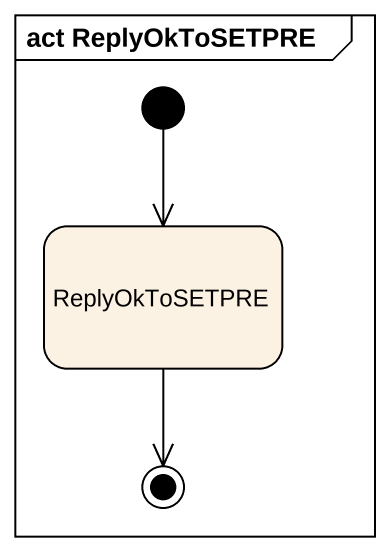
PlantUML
@startuml
mainframe act ReplyOkToSETPRE
hide empty description
state ReplyOkToSETPRE
[*] --> ReplyOkToSETPRE
ReplyOkToSETPRE --> [*]
@enduml
